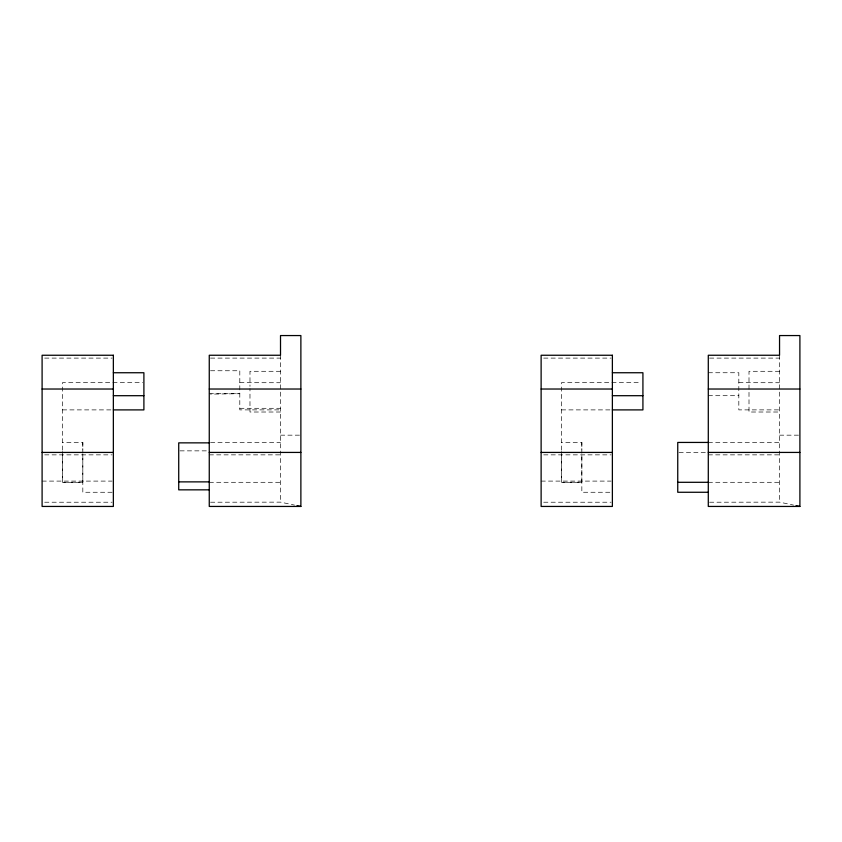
<?xml version="1.0" encoding="UTF-8"?>
<svg xmlns="http://www.w3.org/2000/svg" width="842" height="842" viewBox="0 0 842 842"><rect width="100%" height="100%" fill="white"/><g stroke="black" fill="none" stroke-linecap="round" stroke-linejoin="round"><path stroke-width="0.63" stroke-dasharray="4.21 3.16" d="M62.455 451.449L62.455 482.298L82.821 482.298L82.821 453.985M62.455 450.165L62.487 382.636L142.624 382.678M82.821 452.701L82.821 442.439L62.455 442.45M561.488 451.449L561.488 482.298L581.843 482.298L581.843 453.985M561.488 450.165L561.509 382.636L640.373 382.678M581.843 452.701L581.843 442.439L561.488 442.45M82.821 482.213L62.455 482.298L62.455 453.733M581.843 482.213L561.488 482.298L561.488 453.733M44.689 358.103L112.06 358.103M210.553 358.103L280.512 358.103M543.711 358.103L611.082 358.103M709.585 358.103L779.545 358.103M210.532 370.754L239.802 370.754L239.802 409.886L280.512 409.886M280.512 371.29L249.979 371.29L249.979 386.383M779.545 371.29L749.001 371.29L749.001 412.012L779.545 412.012M708.29 372.743L738.823 372.743L738.823 409.886L779.545 409.886M209.258 393.709L239.802 393.709L210.532 394.109M708.29 395.698L738.823 395.698M239.802 408.296L280.512 408.296M62.466 409.886L112.049 409.896M561.488 409.886L611.071 409.896M280.512 412.012L249.979 412.012L249.979 388.488M280.512 435.167L300.878 435.167M779.545 435.167L799.9 435.167M179.999 450.859L206.722 450.859M679.02 452.428L705.743 452.428M44.689 454.859L112.06 454.859M209.258 454.859L280.512 454.859M543.711 454.859L611.082 454.859M708.29 454.859L779.545 454.859M42.1 481.098L112.06 481.098M541.122 481.098L611.082 481.098M209.258 482.298L280.512 482.298M708.29 482.298L779.545 482.298M112.081 492.265L82.821 492.265L82.821 453.712M609.84 492.265L581.843 492.265L581.843 453.712M210.553 502.221L280.512 502.148L294.511 505.105M44.689 502.221L112.06 502.221M543.711 502.221L611.082 502.221M709.585 502.221L779.545 502.148L793.543 505.105M738.823 382.678L779.545 382.731M239.802 382.678L280.512 382.731M708.29 442.439L779.545 442.503M210.553 442.439L280.512 442.503M779.545 355.25L779.545 502.148M581.843 442.439L581.843 449.933M280.512 355.25L280.512 502.148M82.821 442.439L82.821 449.933"/><path stroke-width="1.26" d="M113.354 372.743L143.898 372.743L143.898 409.896L113.354 409.896M612.376 372.743L642.92 372.743L642.92 409.896L612.376 409.896M42.1 389.025L113.354 389.025M209.258 389.025L300.878 389.025M541.122 389.025L612.376 389.025M708.29 389.025L799.9 389.025M113.354 395.698L143.898 395.698M612.376 395.698L642.92 395.698M708.29 442.439L677.747 442.439L677.747 492.265L708.29 492.265M209.258 442.86L178.725 442.86L178.725 489.844L209.258 489.844M42.1 452.428L113.354 452.428M209.258 452.428L300.878 452.428M541.122 452.428L612.376 452.428M708.29 452.428L799.9 452.428M178.725 481.877L209.258 481.877M677.747 482.298L708.29 482.298M300.878 506.442L209.258 506.442L209.258 355.25L280.512 355.25L280.512 335.558L300.878 335.558L300.878 506.442L297.058 505.642M799.9 506.442L708.29 506.442L708.29 355.25L779.545 355.25L779.545 335.558L799.9 335.558L799.9 506.442L796.079 505.642M113.354 355.25L42.1 355.25L42.1 506.442L113.354 506.442L113.354 355.25M612.376 355.25L541.122 355.25L541.122 506.442L612.376 506.442L612.376 355.25"/></g></svg>
